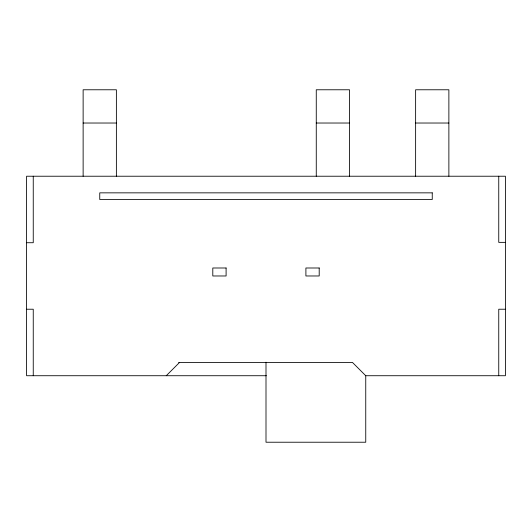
<?xml version="1.0" encoding="UTF-8"?>
<svg xmlns="http://www.w3.org/2000/svg" width="532" height="532" viewBox="0 0 532 532"><rect width="100%" height="100%" fill="white"/><g stroke="black" fill="none" stroke-linecap="round" stroke-linejoin="round"><path stroke-width="0.8" d="M166.25 375.725L179.55 362.425M83.132 123.025L116.382 123.025M316.267 123.025L349.517 123.025M415.625 123.025L448.875 123.025M505.4 242.366L498.75 242.366L498.75 176.225M26.6 242.725L33.25 242.725L33.25 176.225M26.6 309.225L33.25 309.225L33.25 375.725M505.4 309.225L498.75 309.225L498.75 375.725M178.619 362.425L352.45 362.425L365.75 375.725L505.4 375.725L505.4 176.225L26.6 176.225L26.6 375.725L266.412 375.725M448.875 176.225L448.875 89.775L415.625 89.775L415.625 176.225M365.75 375.725L365.75 442.225L266 442.225L266 362.199M349.517 176.225L349.517 89.775L316.267 89.775L316.267 176.225M116.382 176.225L116.382 89.775L83.132 89.775L83.132 176.225M432.25 192.85L99.75 192.85L99.75 199.5L432.25 199.5L432.25 192.85M226.1 267.995L212.8 267.995L212.8 275.975L226.1 275.975L226.1 267.995M319.2 267.995L305.9 267.995L305.9 275.975L319.2 275.975L319.2 267.995"/></g></svg>
